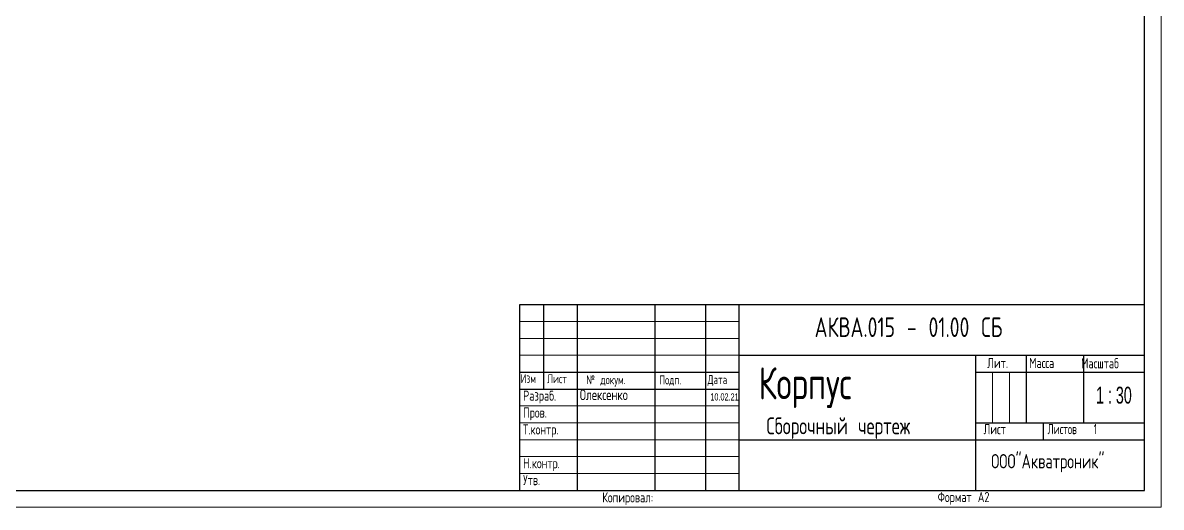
# Model space of a CAD drawing. Header units: millimetres. Extents: x 0 to 594, y 0 to 420.
# Drawn here: x 256.7 to 594, y 0 to 143.5 of the extents above; entities that cross this region are included whole.
import ezdxf

# ---------------------------------------------------------------- set-up
doc = ezdxf.new("R2010")
doc.units = ezdxf.units.MM
doc.styles.add('SLDTEXTSTYLE0', font='TXT', dxfattribs={"width": 0.7, "bigfont": 'bigfont'})
doc.styles.add('SLDTEXTSTYLE1', font='TXT', dxfattribs={"width": 0.64, "bigfont": 'bigfont'})
doc.styles.add('SLDTEXTSTYLE2', font='TXT', dxfattribs={"width": 0.7})
doc.styles.add('SLDTEXTSTYLE3', font='TXT', dxfattribs={"width": 0.633333})

# ---------------------------------------------------------------- blocks, each defined once
blk = doc.blocks.new('SW_NOTE_0')
at = {"color": 0, "linetype": 'Continuous', "lineweight": 0, "char_height": 3, "attachment_point": 1, "style": 'SLDTEXTSTYLE0'}
for s, insert in [('\\M+18451\\M+18470\\M+18478\\M+18482\\M+18470\\M+18471.', (0, 3.86)), ('\\M+18450\\M+18482\\M+18480\\M+18472.', (0, -1.14)), ('\\M+18453.\\M+1847B\\M+18480\\M+1847E\\M+18484\\M+18482.', (0, -6.14)), ('\\M+1844E.\\M+1847B\\M+18480\\M+1847E\\M+18484\\M+18482.', (0, -16.14)), ('\\M+18454\\M+18484\\M+18472.', (0, -21.14))]:
    blk.add_mtext(s, dxfattribs=dict(at, insert=insert))

msp = doc.modelspace()

# ---------------------------------------------------------------- linework, layer by layer
at = {"color": 7, "linetype": 'Continuous', "lineweight": 18}
for p, q in [((594, 420), (594, 0)), ((404, 55), (469, 55)), ((404, 50), (469, 50)), ((404, 45), (469, 45)), ((544, 40), (544, 25)), ((549, 40), (549, 25)), ((404, 30), (469, 30)), ((404, 25), (469, 25)), ((404, 20), (469, 20)), ((404, 15), (469, 15)), ((404, 10), (469, 10)), ((594, 0), (0, 0))]:
    msp.add_line(p, q, dxfattribs=at)
at = {"color": 7, "linetype": 'Continuous', "lineweight": 25}
for p, q in [((589, 5), (589, 415)), ((404, 5), (404, 60)), ((404, 60), (589, 60)), ((411, 60), (411, 35)), ((421, 60), (421, 5)), ((444, 60), (444, 5)), ((459, 60), (459, 5)), ((469, 5), (469, 60)), ((469, 45), (589, 45)), ((539, 45), (539, 5)), ((554, 45), (554, 25)), ((571, 45), (571, 25)), ((404, 40), (469, 40)), ((539, 40), (589, 40)), ((404, 35), (469, 35)), ((539, 25), (589, 25)), ((559, 25), (559, 20)), ((469, 20), (589, 20)), ((20, 5), (589, 5))]:
    msp.add_line(p, q, dxfattribs=at)

# ---------------------------------------------------------------- block references
at = {"color": 7, "linetype": 'Continuous', "lineweight": 0}
msp.add_blockref('SW_NOTE_0', (404.9495, 30.6714), dxfattribs=at)

# ---------------------------------------------------------------- texts
for s, insert, char_height, attachment_point, style in [('\\M+18440\\M+1844B\\M+18442\\M+18440.015 - 01.00 \\M+18452\\M+18441', (491.3156, 56.2371), 5.820833, 1, 'SLDTEXTSTYLE0'), ('\\M+1844C\\M+18479\\M+18484.', (542.4633, 44.2201), 3, 1, 'SLDTEXTSTYLE0'), ('\\M+1844D\\M+18470\\M+18483\\M+18483\\M+18470', (554.8787, 44.2201), 3, 1, 'SLDTEXTSTYLE0'), ('\\M+1844D\\M+18470\\M+18483\\M+1848A\\M+18484\\M+18470\\M+18471', (570.274, 44.1384), 3, 1, 'SLDTEXTSTYLE0'), ('\\M+1844B\\M+18480\\M+18482\\M+18481\\M+18485\\M+18483', (474.7085, 41.4834), 9.525, 1, 'SLDTEXTSTYLE0'), ('\\M+18449\\M+18478\\M+1847D', (404.2129, 39.4178), 2.645833, 1, 'SLDTEXTSTYLE0'), ('\\M+1844C\\M+18479\\M+18483\\M+18484', (412.0585, 39.3774), 2.645833, 1, 'SLDTEXTSTYLE0'), ('\\M+18782 \\M+18474\\M+18480\\M+1847B\\M+18485\\M+1847D.', (423.651, 39.0736), 2.645833, 1, 'SLDTEXTSTYLE0'), ('\\M+18450\\M+18480\\M+18474\\M+18481.', (445.2925, 39.0296), 2.645833, 1, 'SLDTEXTSTYLE0'), ('\\M+18444\\M+18470\\M+18484\\M+18470', (459.6066, 39.1222), 2.645833, 1, 'SLDTEXTSTYLE0'), ('\\M+1844F\\M+1847C\\M+18475\\M+1847B\\M+18483\\M+18475\\M+1847E\\M+1847B\\M+18480', (421.7389, 34.8925), 3.175, 1, 'SLDTEXTSTYLE0'), ('10.02.21', (464.6109, 33.7212), 2.11667, 2, 'SLDTEXTSTYLE2'), ('1 : 30', (579.9748, 35.6924), 5, 2, 'SLDTEXTSTYLE3'), ('\\M+1844C\\M+18479\\M+18483\\M+18484', (541.3726, 24.6208), 3, 1, 'SLDTEXTSTYLE0'), ('\\M+1844C\\M+18479\\M+18483\\M+18484\\M+18480\\M+18472   1', (560.3097, 24.6347), 3, 1, 'SLDTEXTSTYLE1'), ('\\M+1844B\\M+18480\\M+18481\\M+18479\\M+18482\\M+18480\\M+18472\\M+18470\\M+1847C:', (428.382, 4.4117), 3, 1, 'SLDTEXTSTYLE0'), ('\\M+18455\\M+18480\\M+18482\\M+1847D\\M+18470\\M+18484 \\M+184402', (527.7561, 4.5106), 3, 1, 'SLDTEXTSTYLE0')]:
    msp.add_mtext(s, dxfattribs=dict(at, insert=insert, char_height=char_height, attachment_point=attachment_point, style=style))
at = {"color": 7, "linetype": 'Continuous', "lineweight": 25, "attachment_point": 1, "style": 'SLDTEXTSTYLE0'}
for s, insert, char_height in [('\\M+18452\\M+18471\\M+18480\\M+18482\\M+18480\\M+18489\\M+1847E\\M+1848D\\M+1847A \\M+18489\\M+18475\\M+18482\\M+18484\\M+18475\\M+18477', (477.0396, 26.5965), 5), ('\\M+1844F\\M+1844F\\M+1844F"\\M+18440\\M+1847B\\M+18472\\M+18470\\M+18484\\M+18482\\M+18480\\M+1847E\\M+18479\\M+1847B"', (543.6086, 15.7412), 4.2333333)]:
    msp.add_mtext(s, dxfattribs=dict(at, insert=insert, char_height=char_height))

doc.saveas('drawing.dxf')
